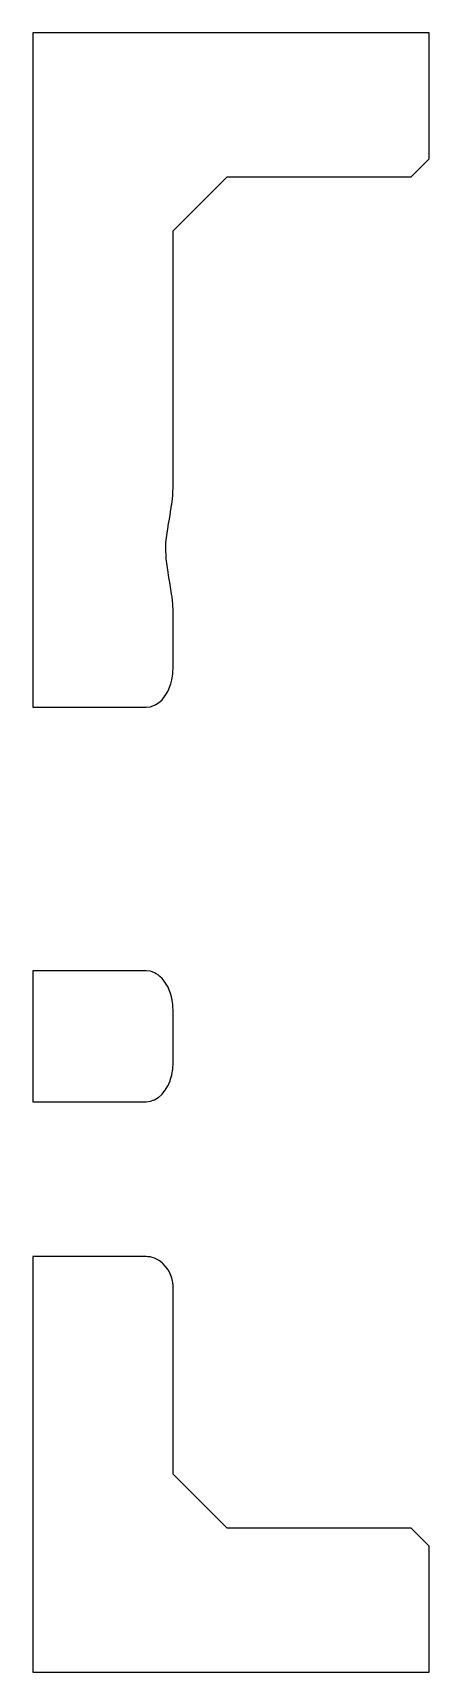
# Model space of a CAD drawing. Header units: metres. Extents: x 0 to 47.5, y 0 to 45.5.
# Drawn here: x 36.5 to 47.5, y 0 to 45.5 of the extents above.
import ezdxf

# ---------------------------------------------------------------- set-up
doc = ezdxf.new("R2010")
doc.units = ezdxf.units.M

msp = doc.modelspace()

# ---------------------------------------------------------------- linework, layer by layer
for p, q in [((47.5, 45.5), (36.5, 45.5)), ((36.5, 45.5), (36.5, 26.7818)), ((47.5, 42), (47.5, 45.5)), ((47, 41.5), (47.5, 42)), ((40.3959, 40), (41.8959, 41.5)), ((41.8959, 41.5), (47, 41.5)), ((40.3959, 32.9124), (40.3959, 40)), ((40.3892, 32.7329), (40.3957, 32.9075)), ((40.3957, 32.9075), (40.3959, 32.9112)), ((40.3959, 32.9112), (40.3959, 32.9124)), ((40.3245, 32.2024), (40.3407, 32.3261)), ((40.3407, 32.3261), (40.3535, 32.3917)), ((40.3535, 32.3917), (40.3592, 32.4209)), ((40.3592, 32.4209), (40.3748, 32.5593)), ((40.3748, 32.5593), (40.3867, 32.6643)), ((40.3867, 32.6643), (40.3892, 32.7329)), ((40.2554, 31.8222), (40.2907, 32.0038)), ((40.2907, 32.0038), (40.3142, 32.1242)), ((40.3142, 32.1242), (40.3245, 32.2024)), ((40.1942, 31.3578), (40.22, 31.55)), ((40.22, 31.55), (40.2527, 31.7944)), ((40.2527, 31.7944), (40.2542, 31.8101)), ((40.2542, 31.8101), (40.2554, 31.8222)), ((40.195, 31.2439), (40.1942, 31.3578)), ((40.1975, 30.9049), (40.195, 31.2439)), ((40.2527, 30.5323), (40.1975, 30.9049)), ((40.2627, 30.4379), (40.2527, 30.5323)), ((40.3142, 30.1863), (40.2627, 30.4379)), ((40.3499, 29.9281), (40.3142, 30.1863)), ((40.3592, 29.8816), (40.3499, 29.9281)), ((40.3631, 29.8483), (40.3592, 29.8816)), ((40.3867, 29.6457), (40.3631, 29.8483)), ((40.3943, 29.4473), (40.3867, 29.6457)), ((40.3959, 29.4038), (40.3943, 29.4473)), ((40.3959, 27.8791), (40.3959, 29.4038)), ((40.3867, 27.7075), (40.3895, 27.7599)), ((40.3895, 27.7599), (40.3959, 27.8791)), ((40.2725, 27.2815), (40.3142, 27.3809)), ((40.3142, 27.3809), (40.3285, 27.4314)), ((40.3285, 27.4314), (40.3592, 27.54)), ((40.3592, 27.54), (40.3678, 27.5922)), ((40.3678, 27.5922), (40.3867, 27.7075)), ((39.8777, 26.8355), (39.9144, 26.8578)), ((39.9144, 26.8578), (39.9864, 26.9014)), ((39.9864, 26.9014), (40.0868, 26.9913)), ((40.0868, 26.9913), (40.1762, 27.1032)), ((40.1762, 27.1032), (40.2013, 27.1461)), ((40.2013, 27.1461), (40.2527, 27.2341)), ((40.2527, 27.2341), (40.2725, 27.2815)), ((36.5, 26.7818), (39.6459, 26.7818)), ((39.6459, 26.7818), (39.7632, 26.7953)), ((39.7632, 26.7953), (39.8021, 26.8089)), ((39.8021, 26.8089), (39.8777, 26.8355)), ((39.6459, 19.4659), (36.5, 19.4659)), ((36.5, 19.4659), (36.5, 15.8318)), ((39.7632, 19.4524), (39.6459, 19.4659)), ((39.808, 19.4367), (39.7632, 19.4524)), ((39.8777, 19.4122), (39.808, 19.4367)), ((39.92, 19.3866), (39.8777, 19.4122)), ((39.9864, 19.3463), (39.92, 19.3866)), ((40.0252, 19.3115), (39.9864, 19.3463)), ((40.0868, 19.2563), (40.0252, 19.3115)), ((40.121, 19.2135), (40.0868, 19.2563)), ((40.1762, 19.1445), (40.121, 19.2135)), ((40.2052, 19.0949), (40.1762, 19.1445)), ((40.2527, 19.0136), (40.2052, 19.0949)), ((40.2756, 18.9587), (40.2527, 19.0136)), ((40.3142, 18.8667), (40.2756, 18.9587)), ((40.3307, 18.8082), (40.3142, 18.8667)), ((40.3592, 18.7077), (40.3307, 18.8082)), ((40.3692, 18.647), (40.3592, 18.7077)), ((40.3867, 18.5402), (40.3692, 18.647)), ((40.39, 18.4791), (40.3867, 18.5402)), ((40.3959, 18.3685), (40.39, 18.4791)), ((40.3959, 16.9292), (40.3959, 18.3685)), ((40.3867, 16.7575), (40.3946, 16.904)), ((40.3946, 16.904), (40.3959, 16.9292)), ((40.2527, 16.2841), (40.3074, 16.4147)), ((40.3074, 16.4147), (40.3142, 16.431)), ((40.3142, 16.431), (40.3537, 16.5706)), ((40.3537, 16.5706), (40.3592, 16.59)), ((40.3592, 16.59), (40.383, 16.735)), ((40.383, 16.735), (40.3867, 16.7575)), ((39.8777, 15.8855), (39.9781, 15.9463)), ((39.9781, 15.9463), (39.9864, 15.9514)), ((39.9864, 15.9514), (40.0784, 16.0339)), ((40.0784, 16.0339), (40.0868, 16.0414)), ((40.0868, 16.0414), (40.1681, 16.143)), ((40.1681, 16.143), (40.1762, 16.1532)), ((40.1762, 16.1532), (40.245, 16.271)), ((40.245, 16.271), (40.2527, 16.2841)), ((36.5, 15.8318), (39.6459, 15.8318)), ((39.6459, 15.8318), (39.7632, 15.8453)), ((39.7632, 15.8453), (39.8694, 15.8826)), ((39.8694, 15.8826), (39.8777, 15.8855)), ((39.6459, 11.5364), (36.5, 11.5364)), ((36.5, 11.5364), (36.5, 0)), ((39.6964, 11.5317), (39.6459, 11.5364)), ((39.7632, 11.5254), (39.6964, 11.5317)), ((39.8093, 11.5121), (39.7632, 11.5254)), ((39.8777, 11.4925), (39.8093, 11.5121)), ((39.9159, 11.4735), (39.8777, 11.4925)), ((39.9864, 11.4386), (39.9159, 11.4735)), ((40.0147, 11.4178), (39.9864, 11.4386)), ((40.0868, 11.365), (40.0147, 11.4178)), ((40.1044, 11.3469), (40.0868, 11.365)), ((40.1762, 11.2735), (40.1044, 11.3469)), ((40.1841, 11.2625), (40.1762, 11.2735)), ((40.2527, 11.1663), (40.1841, 11.2625)), ((40.2528, 11.1661), (40.2527, 11.1663)), ((40.2538, 11.1642), (40.2528, 11.1661)), ((40.308, 11.0676), (40.2538, 11.1642)), ((40.3142, 11.0565), (40.308, 11.0676)), ((40.35, 10.962), (40.3142, 11.0565)), ((40.3592, 10.9378), (40.35, 10.962)), ((40.3783, 10.8509), (40.3592, 10.9378)), ((40.3867, 10.8128), (40.3783, 10.8509)), ((40.3922, 10.7361), (40.3867, 10.8128)), ((40.3959, 10.6846), (40.3922, 10.7361)), ((40.3959, 5.5), (40.3959, 10.6846)), ((41.8959, 4), (40.3959, 5.5)), ((47, 4), (41.8959, 4)), ((47.5, 3.5), (47, 4)), ((47.5, 0), (47.5, 3.5)), ((36.5, 0), (47.5, 0))]:
    msp.add_line(p, q)

doc.saveas('drawing.dxf')
